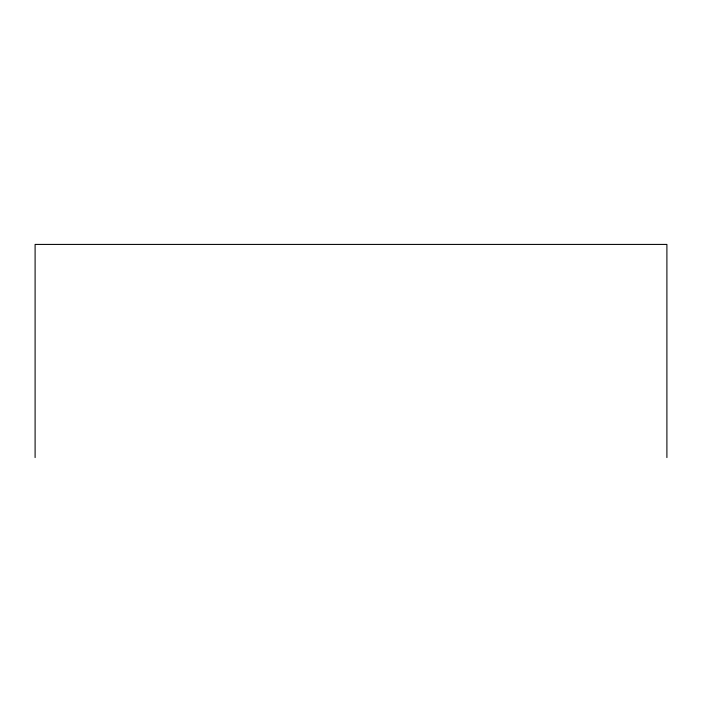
<?xml version="1.0" encoding="UTF-8"?>
<svg xmlns="http://www.w3.org/2000/svg" width="702" height="702" viewBox="0 0 702 702"><rect width="100%" height="100%" fill="white"/><g stroke="black" fill="none" stroke-linecap="round" stroke-linejoin="round"><path stroke-width="1.05" d="M666.9 457.581L666.9 244.419L35.1 244.419L35.1 457.581"/></g></svg>
